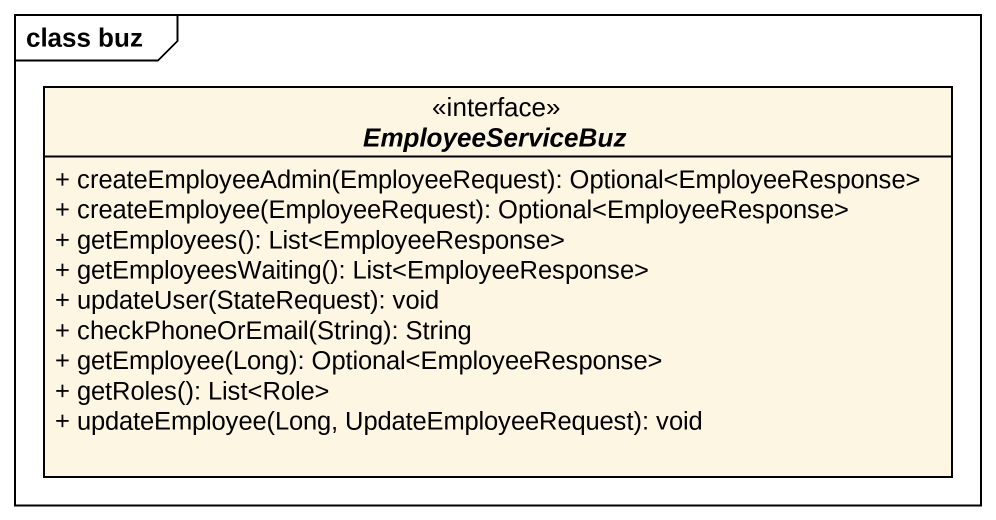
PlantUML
@startuml
mainframe class buz
hide circle
hide empty members
skinparam classAttributeIconSize 0
interface EmployeeServiceBuz <<interface>> {
  + createEmployeeAdmin(EmployeeRequest): Optional<EmployeeResponse>
  + createEmployee(EmployeeRequest): Optional<EmployeeResponse>
  + getEmployees(): List<EmployeeResponse>
  + getEmployeesWaiting(): List<EmployeeResponse>
  + updateUser(StateRequest): void
  + checkPhoneOrEmail(String): String
  + getEmployee(Long): Optional<EmployeeResponse>
  + getRoles(): List<Role>
  + updateEmployee(Long, UpdateEmployeeRequest): void
}
@enduml
